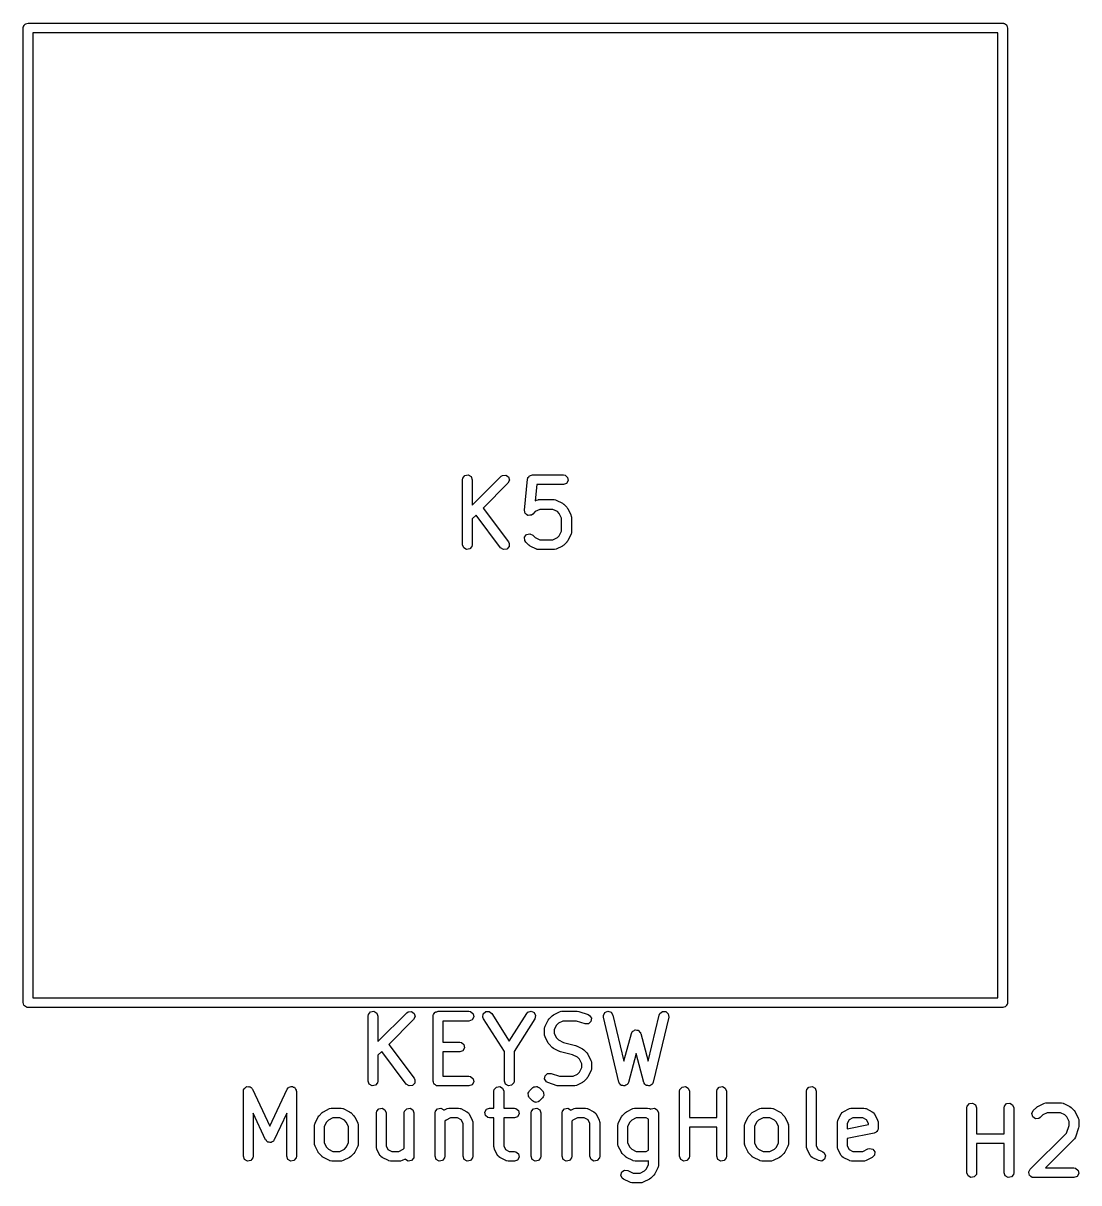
# Model space of a CAD drawing. Extents: x 65 to 209, y -133 to -44.
# Drawn here: x 160.57 to 176.82, y -68.48 to -50.63 of the extents above; entities that cross this region are included whole.
import ezdxf

# ---------------------------------------------------------------- set-up
doc = ezdxf.new("R2010")
doc.units = 0
doc.layers.add('BLACK', color=7, linetype='CONTINUOUS')

msp = doc.modelspace()

# ---------------------------------------------------------------- linework, layer by layer
at = {"layer": 'BLACK', "linetype": 'CONTINUOUS'}
for p, q in [((160.578, -50.6921), (160.58, -50.6823)), ((160.58, -50.6823), (160.592, -50.6674)), ((160.592, -50.6674), (160.602, -50.6505)), ((160.602, -50.6505), (160.608, -50.6482)), ((160.608, -50.6482), (160.612, -50.643)), ((160.612, -50.643), (160.632, -50.6397)), ((160.632, -50.6397), (160.65, -50.633)), ((160.65, -50.633), (175.65, -50.633)), ((175.65, -50.633), (175.66, -50.6347)), ((175.66, -50.6347), (175.663, -50.6341)), ((175.663, -50.6341), (175.666, -50.6358)), ((175.666, -50.6358), (175.676, -50.6375)), ((175.676, -50.6375), (175.691, -50.65)), ((175.691, -50.65), (175.707, -50.6598)), ((175.707, -50.6598), (175.71, -50.6661)), ((175.71, -50.6661), (175.715, -50.6705)), ((175.715, -50.6705), (175.718, -50.6897)), ((160.575, -50.708), (160.577, -50.6983)), ((160.575, -65.708), (160.575, -50.708)), ((160.576, -50.695), (160.578, -50.6921)), ((160.577, -50.6983), (160.576, -50.695)), ((160.725, -50.783), (160.725, -65.633)), ((175.575, -50.783), (160.725, -50.783)), ((175.575, -65.633), (175.575, -50.783)), ((175.718, -50.6897), (175.725, -50.708)), ((175.725, -50.708), (175.725, -65.708)), ((167.337, -57.6604), (167.341, -57.6347)), ((167.341, -57.6347), (167.374, -57.5954)), ((167.374, -57.5954), (167.425, -57.5865)), ((167.425, -57.5865), (167.469, -57.6122)), ((167.469, -57.6122), (167.487, -57.6604)), ((167.487, -58.0507), (167.93, -57.6073)), ((167.93, -57.6073), (167.952, -57.5924)), ((167.952, -57.5924), (168.003, -57.5879)), ((168.003, -57.5879), (168.045, -57.6174)), ((168.045, -57.6174), (168.058, -57.6669)), ((168.338, -57.6474), (168.34, -57.6447)), ((168.338, -57.6491), (168.338, -57.6474)), ((168.34, -57.6447), (168.344, -57.6278)), ((168.344, -57.6278), (168.356, -57.6167)), ((168.356, -57.6167), (168.364, -57.6029)), ((168.364, -57.6029), (168.374, -57.5993)), ((168.374, -57.5993), (168.381, -57.592)), ((168.381, -57.592), (168.397, -57.5908)), ((168.397, -57.5908), (168.412, -57.5854)), ((168.412, -57.5854), (168.888, -57.5854)), ((168.888, -57.5854), (168.914, -57.5899)), ((168.914, -57.5899), (168.953, -57.6229)), ((168.953, -57.6229), (168.962, -57.6734)), ((167.337, -58.6604), (167.337, -57.6604)), ((167.487, -57.6604), (167.487, -58.0507)), ((168.036, -57.7134), (167.654, -58.096)), ((168.058, -57.6669), (168.036, -57.7134)), ((168.29, -58.1291), (168.337, -57.6529)), ((168.337, -57.6529), (168.338, -57.6491)), ((168.48, -57.7354), (168.455, -57.9836)), ((168.888, -57.7354), (168.48, -57.7354)), ((168.936, -57.7178), (168.888, -57.7354)), ((168.962, -57.6734), (168.936, -57.7178)), ((168.455, -57.9836), (168.474, -57.9743)), ((168.474, -57.9743), (168.499, -57.9668)), ((168.499, -57.9668), (168.503, -57.9679)), ((168.503, -57.9679), (168.507, -57.9663)), ((168.507, -57.9663), (168.745, -57.9663)), ((168.745, -57.9663), (168.771, -57.9709)), ((168.771, -57.9709), (168.774, -57.9737)), ((168.774, -57.9737), (168.779, -57.9743)), ((168.779, -57.9743), (168.874, -58.0219)), ((167.654, -58.096), (168.043, -58.6154)), ((168.29, -58.1296), (168.29, -58.1291)), ((168.29, -58.13), (168.29, -58.1296)), ((168.296, -58.1544), (168.29, -58.13)), ((168.302, -58.1788), (168.296, -58.1544)), ((168.303, -58.1791), (168.302, -58.1788)), ((168.303, -58.1796), (168.303, -58.1791)), ((168.323, -58.194), (168.303, -58.1796)), ((168.456, -58.1506), (168.417, -58.1896)), ((168.525, -58.1163), (168.456, -58.1506)), ((168.728, -58.1163), (168.525, -58.1163)), ((168.796, -58.1506), (168.728, -58.1163)), ((168.826, -58.181), (168.796, -58.1506)), ((168.861, -58.2495), (168.826, -58.181)), ((168.874, -58.0219), (168.892, -58.0352)), ((168.892, -58.0352), (168.894, -58.0359)), ((168.894, -58.0359), (168.941, -58.0835)), ((168.941, -58.0835), (168.954, -58.1019)), ((168.954, -58.1019), (168.955, -58.103)), ((168.955, -58.103), (169.003, -58.1983)), ((167.547, -58.2031), (167.487, -58.2629)), ((167.487, -58.2629), (167.487, -58.6604)), ((167.923, -58.7054), (167.547, -58.2031)), ((168.344, -58.2088), (168.323, -58.194)), ((168.345, -58.209), (168.344, -58.2087)), ((168.344, -58.2087), (168.344, -58.2088)), ((168.37, -58.2068), (168.345, -58.209)), ((168.395, -58.2049), (168.37, -58.2068)), ((168.396, -58.2045), (168.395, -58.2046)), ((168.395, -58.2046), (168.395, -58.2049)), ((168.417, -58.1896), (168.396, -58.2045)), ((168.861, -58.4522), (168.861, -58.2495)), ((169.003, -58.1983), (169.01, -58.2232)), ((169.01, -58.2232), (169.009, -58.2276)), ((169.009, -58.2276), (169.011, -58.2318)), ((169.011, -58.2318), (169.011, -58.4699)), ((168.292, -58.5457), (168.321, -58.5037)), ((168.321, -58.5037), (168.371, -58.4904)), ((168.371, -58.4904), (168.417, -58.5121)), ((168.417, -58.5121), (168.456, -58.5511)), ((168.796, -58.5511), (168.826, -58.5207)), ((168.826, -58.5207), (168.861, -58.4522)), ((169.003, -58.5034), (168.955, -58.5987)), ((169.006, -58.4956), (169.003, -58.499)), ((169.003, -58.499), (169.003, -58.5034)), ((169.011, -58.4699), (169.006, -58.4956)), ((167.354, -58.7086), (167.337, -58.6604)), ((167.399, -58.7342), (167.354, -58.7086)), ((167.482, -58.686), (167.449, -58.7253)), ((167.487, -58.6604), (167.482, -58.686)), ((167.966, -58.7334), (167.923, -58.7054)), ((168.052, -58.6898), (168.017, -58.7273)), ((168.043, -58.6154), (168.055, -58.6386)), ((168.055, -58.6386), (168.052, -58.6898)), ((168.296, -58.5968), (168.292, -58.5457)), ((168.311, -58.6182), (168.296, -58.5968)), ((168.359, -58.6658), (168.311, -58.6182)), ((168.36, -58.6665), (168.359, -58.6658)), ((168.378, -58.6798), (168.36, -58.6665)), ((168.474, -58.7275), (168.378, -58.6798)), ((168.456, -58.5511), (168.525, -58.5854)), ((168.525, -58.5854), (168.728, -58.5854)), ((168.728, -58.5854), (168.796, -58.5511)), ((168.874, -58.6798), (168.779, -58.7275)), ((168.875, -58.6787), (168.874, -58.6798)), ((168.894, -58.6658), (168.875, -58.6787)), ((168.941, -58.6182), (168.894, -58.6658)), ((168.942, -58.6167), (168.941, -58.6182)), ((168.955, -58.5987), (168.942, -58.6167)), ((167.449, -58.7253), (167.399, -58.7342)), ((168.017, -58.7273), (167.966, -58.7334)), ((168.478, -58.728), (168.474, -58.7275)), ((168.481, -58.7309), (168.478, -58.728)), ((168.507, -58.7354), (168.481, -58.7309)), ((168.745, -58.7354), (168.507, -58.7354)), ((168.749, -58.7338), (168.745, -58.7354)), ((168.754, -58.7349), (168.749, -58.7338)), ((168.779, -58.7275), (168.754, -58.7349)), ((160.725, -65.633), (175.575, -65.633)), ((160.582, -65.7263), (160.575, -65.708)), ((160.585, -65.7455), (160.582, -65.7263)), ((160.59, -65.7498), (160.585, -65.7455)), ((160.593, -65.7562), (160.59, -65.7498)), ((160.609, -65.766), (160.593, -65.7562)), ((160.624, -65.7785), (160.609, -65.766)), ((160.634, -65.7802), (160.624, -65.7785)), ((160.637, -65.7819), (160.634, -65.7802)), ((160.64, -65.7813), (160.637, -65.7819)), ((160.65, -65.783), (160.64, -65.7813)), ((175.65, -65.783), (160.65, -65.783)), ((165.889, -65.8897), (165.922, -65.8504)), ((165.922, -65.8504), (165.973, -65.8415)), ((165.973, -65.8415), (166.017, -65.8672)), ((166.478, -65.8623), (166.499, -65.8474)), ((166.499, -65.8474), (166.55, -65.8429)), ((166.55, -65.8429), (166.592, -65.8724)), ((166.902, -65.8748), (166.911, -65.8579)), ((166.911, -65.8579), (166.918, -65.8556)), ((166.918, -65.8556), (166.922, -65.8504)), ((166.922, -65.8504), (166.941, -65.847)), ((166.941, -65.847), (166.96, -65.8404)), ((166.96, -65.8404), (167.436, -65.8404)), ((167.436, -65.8404), (167.461, -65.8449)), ((167.461, -65.8449), (167.501, -65.8779)), ((167.655, -65.8807), (167.693, -65.8461)), ((167.693, -65.8461), (167.744, -65.8439)), ((167.744, -65.8439), (167.785, -65.8751)), ((168.325, -65.8751), (168.342, -65.8559)), ((168.342, -65.8559), (168.391, -65.8404)), ((168.391, -65.8404), (168.439, -65.8601)), ((168.736, -65.8959), (168.831, -65.8483)), ((168.831, -65.8483), (168.856, -65.8409)), ((168.856, -65.8409), (168.86, -65.8419)), ((168.86, -65.8419), (168.864, -65.8404)), ((168.864, -65.8404), (169.102, -65.8404)), ((169.102, -65.8404), (169.124, -65.8443)), ((169.124, -65.8443), (169.126, -65.8442)), ((169.126, -65.8442), (169.269, -65.8918)), ((169.527, -65.8609), (169.574, -65.8405)), ((169.574, -65.8405), (169.623, -65.8552)), ((169.623, -65.8552), (169.652, -65.898)), ((170.373, -65.8741), (170.414, -65.8435)), ((170.414, -65.8435), (170.465, -65.8465)), ((170.465, -65.8465), (170.503, -65.8818)), ((175.668, -65.7763), (175.65, -65.783)), ((175.688, -65.773), (175.668, -65.7763)), ((175.692, -65.7678), (175.688, -65.773)), ((175.698, -65.7655), (175.692, -65.7678)), ((175.708, -65.7486), (175.698, -65.7655)), ((175.72, -65.7337), (175.708, -65.7486)), ((175.722, -65.7239), (175.72, -65.7337)), ((175.724, -65.721), (175.722, -65.7239)), ((175.725, -65.708), (175.723, -65.7177)), ((175.723, -65.7177), (175.724, -65.721)), ((165.885, -65.9154), (165.889, -65.8897)), ((165.885, -66.9154), (165.885, -65.9154)), ((166.017, -65.8672), (166.035, -65.9154)), ((166.035, -66.3057), (166.478, -65.8623)), ((166.035, -65.9154), (166.035, -66.3057)), ((166.584, -65.9684), (166.201, -66.351)), ((166.606, -65.9219), (166.584, -65.9684)), ((166.592, -65.8724), (166.606, -65.9219)), ((166.885, -65.9154), (166.886, -65.9056)), ((166.885, -66.9154), (166.885, -65.9154)), ((166.886, -65.9024), (166.887, -65.8995)), ((166.886, -65.9056), (166.886, -65.9024)), ((166.887, -65.8995), (166.889, -65.8897)), ((166.889, -65.8897), (166.902, -65.8748)), ((167.436, -65.9904), (167.035, -65.9904)), ((167.035, -65.9904), (167.035, -66.3166)), ((167.484, -65.9728), (167.436, -65.9904)), ((167.51, -65.9284), (167.484, -65.9728)), ((167.501, -65.8779), (167.51, -65.9284)), ((167.648, -65.9316), (167.655, -65.8807)), ((167.658, -65.9556), (167.648, -65.9316)), ((167.98, -66.461), (167.658, -65.9556)), ((167.785, -65.8751), (168.055, -66.2995)), ((168.055, -66.2995), (168.325, -65.8751)), ((168.451, -65.9556), (168.13, -66.461)), ((168.439, -65.8601), (168.462, -65.9056)), ((168.462, -65.9056), (168.451, -65.9556)), ((168.607, -66.0723), (168.654, -65.9771)), ((168.654, -65.9771), (168.668, -65.9591)), ((168.668, -65.9576), (168.716, -65.91)), ((168.668, -65.9591), (168.668, -65.9576)), ((168.716, -65.91), (168.734, -65.8971)), ((168.734, -65.8971), (168.736, -65.8959)), ((168.813, -66.0246), (168.783, -66.055)), ((168.882, -65.9904), (168.813, -66.0246)), ((169.09, -65.9904), (168.882, -65.9904)), ((169.222, -66.0342), (169.09, -65.9904)), ((169.273, -66.0327), (169.222, -66.0342)), ((169.269, -65.8918), (169.292, -65.9043)), ((169.311, -65.9987), (169.273, -66.0327)), ((169.292, -65.9043), (169.319, -65.948)), ((169.319, -65.948), (169.311, -65.9987)), ((169.504, -65.9067), (169.527, -65.8609)), ((169.506, -65.9328), (169.504, -65.9067)), ((169.744, -66.9328), (169.506, -65.9328)), ((169.652, -65.898), (169.821, -66.6089)), ((170.194, -66.6089), (170.363, -65.898)), ((170.509, -65.9328), (170.271, -66.9328)), ((170.363, -65.898), (170.373, -65.8741)), ((170.503, -65.8818), (170.509, -65.9328)), ((168.599, -66.1059), (168.603, -66.0802)), ((168.599, -66.2011), (168.599, -66.1059)), ((168.6, -66.2053), (168.599, -66.2011)), ((168.599, -66.2097), (168.6, -66.2053)), ((168.607, -66.2346), (168.599, -66.2097)), ((168.603, -66.0802), (168.606, -66.0768)), ((168.606, -66.0768), (168.607, -66.0723)), ((168.783, -66.055), (168.749, -66.1236)), ((168.749, -66.1236), (168.749, -66.1834)), ((168.749, -66.1834), (168.783, -66.2519)), ((169.821, -66.6089), (169.935, -66.1818)), ((169.935, -66.1818), (169.946, -66.1581)), ((169.946, -66.1581), (169.951, -66.1542)), ((169.951, -66.1542), (169.954, -66.148)), ((169.954, -66.148), (169.972, -66.1398)), ((169.972, -66.1398), (169.988, -66.1287)), ((169.988, -66.1287), (169.994, -66.1293)), ((169.994, -66.1293), (170.001, -66.1264)), ((170.001, -66.1264), (170.019, -66.1314)), ((170.019, -66.1314), (170.039, -66.1331)), ((170.039, -66.1331), (170.044, -66.1379)), ((170.044, -66.1379), (170.05, -66.1397)), ((170.05, -66.1397), (170.061, -66.1556)), ((170.061, -66.1556), (170.075, -66.1693)), ((170.075, -66.1693), (170.076, -66.1761)), ((170.076, -66.1761), (170.08, -66.1818)), ((170.08, -66.1818), (170.194, -66.6089)), ((166.201, -66.351), (166.591, -66.8704)), ((167.035, -66.3166), (167.293, -66.3166)), ((167.293, -66.3166), (167.319, -66.3211)), ((167.319, -66.3211), (167.358, -66.3541)), ((167.358, -66.3541), (167.367, -66.4046)), ((168.654, -66.3299), (168.607, -66.2346)), ((168.656, -66.331), (168.654, -66.3299)), ((168.668, -66.3494), (168.656, -66.331)), ((168.716, -66.397), (168.668, -66.3494)), ((168.783, -66.2519), (168.813, -66.2823)), ((168.813, -66.2823), (168.89, -66.3208)), ((168.89, -66.3208), (169.073, -66.3664)), ((169.073, -66.3664), (169.085, -66.3717)), ((169.085, -66.3717), (169.088, -66.3721)), ((169.088, -66.3721), (169.184, -66.4197)), ((166.094, -66.4581), (166.035, -66.5179)), ((166.035, -66.5179), (166.035, -66.9154)), ((166.471, -66.9604), (166.094, -66.4581)), ((167.293, -66.4666), (167.035, -66.4666)), ((167.035, -66.4666), (167.035, -66.8404)), ((167.341, -66.449), (167.293, -66.4666)), ((167.367, -66.4046), (167.341, -66.449)), ((167.98, -66.9154), (167.98, -66.461)), ((168.13, -66.461), (168.13, -66.9154)), ((168.717, -66.3977), (168.716, -66.397)), ((168.736, -66.411), (168.717, -66.3977)), ((168.831, -66.4587), (168.736, -66.411)), ((168.834, -66.4591), (168.831, -66.4587)), ((168.846, -66.4643), (168.834, -66.4591)), ((169.029, -66.51), (168.846, -66.4643)), ((169.106, -66.5484), (169.029, -66.51)), ((169.136, -66.5789), (169.106, -66.5484)), ((169.184, -66.4197), (169.202, -66.4331)), ((169.202, -66.4331), (169.203, -66.4338)), ((169.203, -66.4338), (169.251, -66.4814)), ((169.251, -66.4814), (169.264, -66.4998)), ((169.264, -66.4998), (169.265, -66.5009)), ((169.265, -66.5009), (169.312, -66.5961)), ((170.007, -66.4922), (169.889, -66.9347)), ((170.125, -66.9347), (170.007, -66.4922)), ((169.17, -66.6474), (169.136, -66.5789)), ((169.136, -66.7757), (169.17, -66.7072)), ((169.17, -66.7072), (169.17, -66.6474)), ((169.312, -66.5961), (169.32, -66.6211)), ((169.32, -66.7249), (169.316, -66.7506)), ((169.32, -66.6211), (169.319, -66.6255)), ((169.319, -66.6255), (169.32, -66.6297)), ((169.32, -66.6297), (169.32, -66.7249)), ((165.902, -66.9636), (165.885, -66.9154)), ((166.035, -66.9154), (166.03, -66.941)), ((166.591, -66.8704), (166.603, -66.8936)), ((166.603, -66.8936), (166.6, -66.9448)), ((166.891, -66.9337), (166.885, -66.9154)), ((167.035, -66.8404), (167.436, -66.8404)), ((167.436, -66.8404), (167.461, -66.8449)), ((167.461, -66.8449), (167.501, -66.8779)), ((167.51, -66.9284), (167.484, -66.9728)), ((167.501, -66.8779), (167.51, -66.9284)), ((167.997, -66.9636), (167.98, -66.9154)), ((168.13, -66.9154), (168.125, -66.941)), ((168.6, -66.8828), (168.608, -66.832)), ((168.627, -66.9265), (168.6, -66.8828)), ((168.608, -66.832), (168.646, -66.798)), ((168.65, -66.9389), (168.627, -66.9265)), ((168.646, -66.798), (168.698, -66.7966)), ((168.698, -66.7966), (168.829, -66.8404)), ((168.829, -66.8404), (169.037, -66.8404)), ((169.037, -66.8404), (169.106, -66.8061)), ((169.106, -66.8061), (169.136, -66.7757)), ((169.203, -66.9208), (169.185, -66.9337)), ((169.251, -66.8732), (169.203, -66.9208)), ((169.265, -66.8537), (169.251, -66.8717)), ((169.251, -66.8717), (169.251, -66.8732)), ((169.312, -66.7584), (169.265, -66.8537)), ((169.313, -66.754), (169.312, -66.7584)), ((169.316, -66.7506), (169.313, -66.754)), ((163.963, -67.0724), (163.968, -67.0467)), ((163.963, -68.0724), (163.963, -67.0724)), ((163.968, -67.0467), (163.974, -67.0391)), ((163.974, -67.0391), (163.977, -67.0294)), ((163.977, -67.0294), (163.99, -67.02)), ((163.99, -67.02), (164.001, -67.0074)), ((164.001, -67.0074), (164.011, -67.0057)), ((164.011, -67.0057), (164.019, -66.9999)), ((164.019, -66.9999), (164.035, -67.0014)), ((164.035, -67.0014), (164.051, -66.9985)), ((164.051, -66.9985), (164.06, -67.0035)), ((164.06, -67.0035), (164.07, -67.0044)), ((164.07, -67.0044), (164.082, -67.016)), ((164.082, -67.016), (164.096, -67.0242)), ((164.096, -67.0242), (164.099, -67.0336)), ((164.099, -67.0336), (164.106, -67.0407)), ((164.106, -67.0407), (164.372, -67.6093)), ((164.372, -67.6093), (164.637, -67.0407)), ((164.637, -67.0407), (164.652, -67.0193)), ((164.652, -67.0193), (164.661, -67.0151)), ((164.661, -67.0151), (164.667, -67.0074)), ((164.667, -67.0074), (164.684, -67.0046)), ((164.684, -67.0046), (164.698, -66.9977)), ((164.698, -66.9977), (164.708, -67.0003)), ((164.708, -67.0003), (164.718, -66.9985)), ((164.718, -66.9985), (164.732, -67.0067)), ((164.732, -67.0067), (164.748, -67.011)), ((164.748, -67.011), (164.754, -67.0192)), ((164.754, -67.0192), (164.762, -67.0242)), ((164.762, -67.0242), (164.768, -67.0396)), ((164.768, -67.0396), (164.777, -67.053)), ((164.777, -67.053), (164.777, -67.063)), ((164.777, -67.063), (164.78, -67.0724)), ((164.78, -67.0724), (164.78, -68.0724)), ((165.946, -66.9892), (165.902, -66.9636)), ((165.997, -66.9803), (165.946, -66.9892)), ((166.03, -66.941), (165.997, -66.9803)), ((166.514, -66.9884), (166.471, -66.9604)), ((166.565, -66.9823), (166.514, -66.9884)), ((166.6, -66.9448), (166.565, -66.9823)), ((166.895, -66.9529), (166.891, -66.9337)), ((166.9, -66.9572), (166.895, -66.9529)), ((166.902, -66.9636), (166.9, -66.9572)), ((166.919, -66.9733), (166.902, -66.9636)), ((166.934, -66.9859), (166.919, -66.9733)), ((166.944, -66.9876), (166.934, -66.9859)), ((166.946, -66.9892), (166.944, -66.9876)), ((166.95, -66.9887), (166.946, -66.9892)), ((166.96, -66.9904), (166.95, -66.9887)), ((167.436, -66.9904), (166.96, -66.9904)), ((167.484, -66.9728), (167.436, -66.9904)), ((167.82, -67.0724), (167.825, -67.0467)), ((167.82, -67.3307), (167.82, -67.0724)), ((167.825, -67.0467), (167.858, -67.0074)), ((167.858, -67.0074), (167.908, -66.9985)), ((167.908, -66.9985), (167.953, -67.0242)), ((167.953, -67.0242), (167.97, -67.0724)), ((167.97, -67.0724), (167.97, -67.3307)), ((168.042, -66.9892), (167.997, -66.9636)), ((168.092, -66.9803), (168.042, -66.9892)), ((168.125, -66.941), (168.092, -66.9803)), ((168.345, -67.1135), (168.347, -67.1073)), ((168.347, -67.1006), (168.358, -67.0846)), ((168.347, -67.1073), (168.347, -67.1006)), ((168.358, -67.0846), (168.366, -67.067)), ((168.366, -67.067), (168.414, -67.0193)), ((168.414, -67.0193), (168.422, -67.0137)), ((168.422, -67.0137), (168.424, -67.0109)), ((168.424, -67.0109), (168.427, -67.0101)), ((168.427, -67.01), (168.429, -67.0074)), ((168.427, -67.0101), (168.427, -67.01)), ((168.429, -67.0074), (168.431, -67.0071)), ((168.431, -67.0071), (168.435, -67.0044)), ((168.435, -67.0044), (168.455, -67.0027)), ((168.455, -67.0027), (168.473, -66.9977)), ((168.473, -66.9977), (168.477, -66.9991)), ((168.477, -66.9991), (168.48, -66.9985)), ((168.48, -66.9985), (168.483, -67.0002)), ((168.483, -67.0002), (168.486, -66.9999)), ((168.486, -66.9999), (168.502, -67.0111)), ((168.502, -67.0111), (168.52, -67.0193)), ((168.52, -67.0193), (168.568, -67.067)), ((168.568, -67.067), (168.573, -67.0751)), ((168.573, -67.0751), (168.576, -67.077)), ((168.576, -67.077), (168.577, -67.0802)), ((168.577, -67.0802), (168.582, -67.0883)), ((168.582, -67.0883), (168.584, -67.1077)), ((168.793, -66.9865), (168.65, -66.9389)), ((168.795, -66.9865), (168.793, -66.9865)), ((168.817, -66.9904), (168.795, -66.9865)), ((169.055, -66.9904), (168.817, -66.9904)), ((169.059, -66.9888), (169.055, -66.9904)), ((169.063, -66.9899), (169.059, -66.9888)), ((169.088, -66.9825), (169.063, -66.9899)), ((169.184, -66.9348), (169.088, -66.9825)), ((169.185, -66.9337), (169.184, -66.9348)), ((169.748, -66.9393), (169.744, -66.9328)), ((169.749, -66.9472), (169.748, -66.9393)), ((169.762, -66.9602), (169.749, -66.9472)), ((169.772, -66.9756), (169.762, -66.9602)), ((169.779, -66.9778), (169.772, -66.9756)), ((169.785, -66.9834), (169.779, -66.9778)), ((169.803, -66.985), (169.785, -66.9834)), ((169.821, -66.9902), (169.803, -66.985)), ((169.828, -66.9871), (169.821, -66.9902)), ((169.836, -66.9878), (169.828, -66.9871)), ((169.851, -66.9772), (169.836, -66.9878)), ((169.868, -66.9699), (169.851, -66.9772)), ((169.872, -66.9628), (169.868, -66.9699)), ((169.878, -66.9583), (169.872, -66.9628)), ((169.889, -66.9347), (169.878, -66.9583)), ((170.13, -66.9412), (170.125, -66.9347)), ((170.131, -66.949), (170.13, -66.9412)), ((170.144, -66.9616), (170.131, -66.949)), ((170.155, -66.9768), (170.144, -66.9616)), ((170.162, -66.9788), (170.155, -66.9768)), ((170.168, -66.9842), (170.162, -66.9788)), ((170.186, -66.9853), (170.168, -66.9842)), ((170.204, -66.9901), (170.186, -66.9853)), ((170.211, -66.9868), (170.204, -66.9901)), ((170.219, -66.9873), (170.211, -66.9868)), ((170.234, -66.9763), (170.219, -66.9873)), ((170.251, -66.9685), (170.234, -66.9763)), ((170.254, -66.9613), (170.251, -66.9685)), ((170.26, -66.9567), (170.254, -66.9613)), ((170.271, -66.9328), (170.26, -66.9567)), ((170.678, -67.0724), (170.682, -67.0467)), ((170.678, -68.0724), (170.678, -67.0724)), ((170.682, -67.0467), (170.715, -67.0074)), ((170.715, -67.0074), (170.766, -66.9985)), ((170.766, -66.9985), (170.81, -67.0242)), ((170.81, -67.0242), (170.828, -67.0724)), ((170.828, -67.0724), (170.828, -67.4736)), ((171.249, -67.0724), (171.254, -67.0467)), ((171.249, -67.4736), (171.249, -67.0724)), ((171.254, -67.0467), (171.286, -67.0074)), ((171.286, -67.0074), (171.337, -66.9985)), ((171.337, -66.9985), (171.381, -67.0242)), ((171.381, -67.0242), (171.399, -67.0724)), ((171.399, -67.0724), (171.399, -68.0724)), ((172.63, -67.0724), (172.634, -67.0467)), ((172.63, -67.9295), (172.63, -67.0724)), ((172.634, -67.0467), (172.667, -67.0074)), ((172.667, -67.0074), (172.718, -66.9985)), ((172.718, -66.9985), (172.762, -67.0242)), ((172.762, -67.0242), (172.78, -67.0724)), ((172.78, -67.0724), (172.78, -67.9118)), ((168.35, -67.1323), (168.345, -67.1135)), ((168.351, -67.1517), (168.35, -67.1323)), ((168.357, -67.1598), (168.351, -67.1517)), ((168.358, -67.163), (168.357, -67.1598)), ((168.361, -67.1649), (168.358, -67.163)), ((168.366, -67.173), (168.361, -67.1649)), ((168.414, -67.2207), (168.366, -67.173)), ((168.431, -67.2289), (168.414, -67.2207)), ((168.447, -67.2401), (168.431, -67.2289)), ((168.451, -67.2398), (168.447, -67.2401)), ((168.454, -67.2415), (168.451, -67.2398)), ((168.457, -67.2409), (168.454, -67.2415)), ((168.46, -67.2423), (168.457, -67.2409)), ((168.479, -67.2373), (168.46, -67.2423)), ((168.499, -67.2356), (168.479, -67.2373)), ((168.502, -67.2329), (168.499, -67.2356)), ((168.504, -67.2326), (168.502, -67.2329)), ((168.506, -67.23), (168.504, -67.2326)), ((168.507, -67.2299), (168.506, -67.23)), ((168.51, -67.2291), (168.507, -67.2299)), ((168.512, -67.2263), (168.51, -67.2291)), ((168.52, -67.2207), (168.512, -67.2263)), ((168.568, -67.173), (168.52, -67.2207)), ((168.576, -67.1554), (168.568, -67.173)), ((168.587, -67.1394), (168.576, -67.1554)), ((168.584, -67.1077), (168.589, -67.1265)), ((168.589, -67.1265), (168.586, -67.1327)), ((168.586, -67.1327), (168.587, -67.1394)), ((175.104, -67.3007), (175.137, -67.2614)), ((175.137, -67.2614), (175.187, -67.2525)), ((175.187, -67.2525), (175.232, -67.2782)), ((175.232, -67.2782), (175.249, -67.3264)), ((175.675, -67.3007), (175.708, -67.2614)), ((175.708, -67.2614), (175.759, -67.2525)), ((175.759, -67.2525), (175.803, -67.2782)), ((175.803, -67.2782), (175.821, -67.3264)), ((176.188, -67.3069), (176.283, -67.2593)), ((176.283, -67.2593), (176.308, -67.2519)), ((176.308, -67.2519), (176.313, -67.2529)), ((176.313, -67.2529), (176.317, -67.2514)), ((176.317, -67.2514), (176.555, -67.2514)), ((176.555, -67.2514), (176.581, -67.2559)), ((176.581, -67.2559), (176.584, -67.2588)), ((176.584, -67.2588), (176.589, -67.2593)), ((176.589, -67.2593), (176.684, -67.3069)), ((164.304, -67.8184), (164.113, -67.4104)), ((164.113, -67.4104), (164.113, -68.0724)), ((164.63, -67.4104), (164.44, -67.8184)), ((164.63, -68.0724), (164.63, -67.4104)), ((165.114, -67.4674), (165.127, -67.4494)), ((165.127, -67.4494), (165.128, -67.4479)), ((165.128, -67.4479), (165.176, -67.4003)), ((165.176, -67.4003), (165.194, -67.3874)), ((165.194, -67.3874), (165.195, -67.3863)), ((165.195, -67.3863), (165.29, -67.3386)), ((165.29, -67.3386), (165.315, -67.3312)), ((165.315, -67.3312), (165.32, -67.3322)), ((165.32, -67.3322), (165.324, -67.3307)), ((165.324, -67.3307), (165.467, -67.3307)), ((165.467, -67.3307), (165.493, -67.3352)), ((165.493, -67.3352), (165.496, -67.3381)), ((165.496, -67.3381), (165.5, -67.3386)), ((165.5, -67.3386), (165.596, -67.3863)), ((165.596, -67.3863), (165.614, -67.3996)), ((165.614, -67.3996), (165.615, -67.4003)), ((165.615, -67.4003), (165.663, -67.4479)), ((165.663, -67.4479), (165.676, -67.4663)), ((166.011, -67.4057), (166.015, -67.3801)), ((166.011, -67.9295), (166.011, -67.4057)), ((166.015, -67.3801), (166.048, -67.3408)), ((166.048, -67.3408), (166.099, -67.3319)), ((166.099, -67.3319), (166.143, -67.3575)), ((166.143, -67.3575), (166.161, -67.4057)), ((166.161, -67.4057), (166.161, -67.9118)), ((166.439, -67.4057), (166.444, -67.3801)), ((166.439, -67.9461), (166.439, -67.4057)), ((166.444, -67.3801), (166.477, -67.3408)), ((166.477, -67.3408), (166.528, -67.3319)), ((166.528, -67.3319), (166.572, -67.3575)), ((166.572, -67.3575), (166.589, -67.4057)), ((166.589, -67.4057), (166.589, -68.0724)), ((166.916, -67.4057), (166.92, -67.3801)), ((166.916, -68.0724), (166.916, -67.4057)), ((166.92, -67.3801), (166.953, -67.3408)), ((166.953, -67.3408), (167.004, -67.3319)), ((167.004, -67.3319), (167.048, -67.3575)), ((167.048, -67.3575), (167.05, -67.3635)), ((167.05, -67.3635), (167.1, -67.3386)), ((167.1, -67.3386), (167.125, -67.3312)), ((167.125, -67.3312), (167.129, -67.3322)), ((167.129, -67.3322), (167.134, -67.3307)), ((167.134, -67.3307), (167.276, -67.3307)), ((167.276, -67.3307), (167.302, -67.3352)), ((167.302, -67.3352), (167.305, -67.3381)), ((167.305, -67.3381), (167.31, -67.3386)), ((167.31, -67.3386), (167.405, -67.3863)), ((167.405, -67.3863), (167.426, -67.4018)), ((167.426, -67.4018), (167.431, -67.4121)), ((167.431, -67.4121), (167.439, -67.4198)), ((167.439, -67.4198), (167.486, -67.515)), ((167.679, -67.3927), (167.704, -67.3483)), ((167.688, -67.4432), (167.679, -67.3927)), ((167.727, -67.4762), (167.688, -67.4432)), ((167.704, -67.3483), (167.753, -67.3307)), ((167.753, -67.3307), (167.82, -67.3307)), ((167.97, -67.3307), (168.134, -67.3307)), ((168.134, -67.3307), (168.159, -67.3352)), ((168.182, -67.4632), (168.134, -67.4807)), ((168.159, -67.3352), (168.198, -67.3682)), ((168.207, -67.4187), (168.182, -67.4632)), ((168.198, -67.3682), (168.207, -67.4187)), ((168.392, -67.4057), (168.396, -67.3801)), ((168.392, -68.0724), (168.392, -67.4057)), ((168.396, -67.3801), (168.429, -67.3408)), ((168.429, -67.3408), (168.48, -67.3319)), ((168.48, -67.3319), (168.524, -67.3575)), ((168.524, -67.3575), (168.542, -67.4057)), ((168.542, -67.4057), (168.542, -68.0724)), ((168.868, -67.4057), (168.873, -67.3801)), ((168.868, -68.0724), (168.868, -67.4057)), ((168.873, -67.3801), (168.906, -67.3408)), ((168.906, -67.3408), (168.956, -67.3319)), ((168.956, -67.3319), (169, -67.3575)), ((169, -67.3575), (169.003, -67.3635)), ((169.003, -67.3635), (169.052, -67.3386)), ((169.052, -67.3386), (169.077, -67.3312)), ((169.077, -67.3312), (169.082, -67.3322)), ((169.082, -67.3322), (169.086, -67.3307)), ((169.086, -67.3307), (169.229, -67.3307)), ((169.229, -67.3307), (169.254, -67.3352)), ((169.254, -67.3352), (169.258, -67.3381)), ((169.258, -67.3381), (169.262, -67.3386)), ((169.262, -67.3386), (169.358, -67.3863)), ((169.358, -67.3863), (169.378, -67.4018)), ((169.378, -67.4018), (169.383, -67.4121)), ((169.383, -67.4121), (169.391, -67.4198)), ((169.391, -67.4198), (169.439, -67.515)), ((169.781, -67.4674), (169.794, -67.4494)), ((169.794, -67.4494), (169.795, -67.4479)), ((169.795, -67.4479), (169.842, -67.4003)), ((169.842, -67.4003), (169.861, -67.3874)), ((169.861, -67.3874), (169.862, -67.3863)), ((169.862, -67.3863), (169.957, -67.3386)), ((169.957, -67.3386), (169.982, -67.3312)), ((169.982, -67.3312), (169.986, -67.3322)), ((169.986, -67.3322), (169.991, -67.3307)), ((169.991, -67.3307), (170.181, -67.3307)), ((170.181, -67.3307), (170.207, -67.3352)), ((170.207, -67.3352), (170.21, -67.3381)), ((170.21, -67.3381), (170.215, -67.3386)), ((170.215, -67.3386), (170.233, -67.3478)), ((170.233, -67.3478), (170.239, -67.3408)), ((170.239, -67.3408), (170.289, -67.3319)), ((170.289, -67.3319), (170.334, -67.3575)), ((170.334, -67.3575), (170.351, -67.4057)), ((170.351, -67.4057), (170.351, -68.2152)), ((171.733, -67.4674), (171.746, -67.4494)), ((171.746, -67.4494), (171.747, -67.4479)), ((171.747, -67.4479), (171.795, -67.4003)), ((171.795, -67.4003), (171.813, -67.3874)), ((171.813, -67.3874), (171.814, -67.3863)), ((171.814, -67.3863), (171.91, -67.3386)), ((171.91, -67.3386), (171.934, -67.3312)), ((171.934, -67.3312), (171.939, -67.3322)), ((171.939, -67.3322), (171.943, -67.3307)), ((171.943, -67.3307), (172.086, -67.3307)), ((172.086, -67.3307), (172.112, -67.3352)), ((172.112, -67.3352), (172.115, -67.3381)), ((172.115, -67.3381), (172.119, -67.3386)), ((172.119, -67.3386), (172.215, -67.3863)), ((172.215, -67.3863), (172.233, -67.3996)), ((172.233, -67.3996), (172.234, -67.4003)), ((172.234, -67.4003), (172.282, -67.4479)), ((172.282, -67.4479), (172.295, -67.4663)), ((173.114, -67.515), (173.162, -67.4198)), ((173.162, -67.4198), (173.177, -67.3989)), ((173.177, -67.3989), (173.188, -67.3944)), ((173.188, -67.3944), (173.195, -67.3863)), ((173.195, -67.3863), (173.29, -67.3386)), ((173.29, -67.3386), (173.315, -67.3312)), ((173.315, -67.3312), (173.32, -67.3322)), ((173.32, -67.3322), (173.324, -67.3307)), ((173.324, -67.3307), (173.514, -67.3307)), ((173.514, -67.3307), (173.54, -67.3352)), ((173.54, -67.3352), (173.544, -67.3381)), ((173.544, -67.3381), (173.548, -67.3386)), ((173.548, -67.3386), (173.643, -67.3863)), ((173.643, -67.3863), (173.664, -67.4018)), ((173.664, -67.4018), (173.669, -67.4121)), ((173.669, -67.4121), (173.677, -67.4198)), ((173.677, -67.4198), (173.724, -67.515)), ((175.099, -67.3264), (175.104, -67.3007)), ((175.099, -68.3264), (175.099, -67.3264)), ((175.249, -67.3264), (175.249, -67.7276)), ((175.671, -67.3264), (175.675, -67.3007)), ((175.671, -67.7276), (175.671, -67.3264)), ((175.821, -67.3264), (175.821, -68.3264)), ((176.099, -67.4151), (176.121, -67.3686)), ((176.113, -67.4646), (176.099, -67.4151)), ((176.121, -67.3686), (176.169, -67.321)), ((176.169, -67.321), (176.187, -67.3081)), ((176.187, -67.3081), (176.188, -67.3069)), ((176.266, -67.4356), (176.227, -67.4747)), ((176.335, -67.4014), (176.266, -67.4356)), ((176.537, -67.4014), (176.335, -67.4014)), ((176.606, -67.4356), (176.537, -67.4014)), ((176.636, -67.466), (176.606, -67.4356)), ((176.684, -67.3069), (176.702, -67.3203)), ((176.702, -67.3203), (176.703, -67.321)), ((176.703, -67.321), (176.751, -67.3686)), ((176.751, -67.3686), (176.764, -67.387)), ((176.764, -67.387), (176.765, -67.3881)), ((176.765, -67.3881), (176.813, -67.4833)), ((165.059, -67.5962), (165.063, -67.5705)), ((165.059, -67.8819), (165.059, -67.5962)), ((165.063, -67.5705), (165.066, -67.5671)), ((165.066, -67.5626), (165.114, -67.4674)), ((165.066, -67.5671), (165.066, -67.5626)), ((165.243, -67.5454), (165.209, -67.6139)), ((165.209, -67.6139), (165.209, -67.8642)), ((165.273, -67.515), (165.243, -67.5454)), ((165.342, -67.4807), (165.273, -67.515)), ((165.449, -67.4807), (165.342, -67.4807)), ((165.518, -67.515), (165.449, -67.4807)), ((165.548, -67.5454), (165.518, -67.515)), ((165.582, -67.6139), (165.548, -67.5454)), ((165.582, -67.8642), (165.582, -67.6139)), ((165.676, -67.4663), (165.677, -67.4674)), ((165.677, -67.4674), (165.724, -67.5626)), ((165.724, -67.5626), (165.732, -67.5876)), ((165.732, -67.5876), (165.731, -67.592)), ((165.731, -67.592), (165.732, -67.5962)), ((165.732, -67.5962), (165.732, -67.8819)), ((167.083, -67.515), (167.066, -67.532)), ((167.066, -67.532), (167.066, -68.0724)), ((167.151, -67.4807), (167.083, -67.515)), ((167.259, -67.4807), (167.151, -67.4807)), ((167.316, -67.5092), (167.259, -67.4807)), ((167.344, -67.5663), (167.316, -67.5092)), ((167.344, -68.0724), (167.344, -67.5663)), ((167.486, -67.515), (167.494, -67.54)), ((167.494, -67.54), (167.493, -67.5444)), ((167.493, -67.5444), (167.494, -67.5486)), ((167.494, -67.5486), (167.494, -68.0724)), ((167.753, -67.4807), (167.727, -67.4762)), ((167.82, -67.4807), (167.753, -67.4807)), ((167.82, -67.9295), (167.82, -67.4807)), ((168.134, -67.4807), (167.97, -67.4807)), ((167.97, -67.4807), (167.97, -67.9118)), ((169.035, -67.515), (169.018, -67.532)), ((169.018, -67.532), (169.018, -68.0724)), ((169.104, -67.4807), (169.035, -67.515)), ((169.211, -67.4807), (169.104, -67.4807)), ((169.268, -67.5092), (169.211, -67.4807)), ((169.297, -67.5663), (169.268, -67.5092)), ((169.297, -68.0724), (169.297, -67.5663)), ((169.439, -67.515), (169.446, -67.54)), ((169.446, -67.54), (169.445, -67.5444)), ((169.445, -67.5444), (169.447, -67.5486)), ((169.447, -67.5486), (169.447, -68.0724)), ((169.725, -67.5962), (169.73, -67.5705)), ((169.725, -67.8819), (169.725, -67.5962)), ((169.73, -67.5705), (169.733, -67.5671)), ((169.733, -67.5626), (169.781, -67.4674)), ((169.733, -67.5671), (169.733, -67.5626)), ((169.909, -67.5454), (169.875, -67.6139)), ((169.875, -67.6139), (169.875, -67.8642)), ((169.94, -67.515), (169.909, -67.5454)), ((170.008, -67.4807), (169.94, -67.515)), ((170.163, -67.4807), (170.008, -67.4807)), ((170.201, -67.4997), (170.163, -67.4807)), ((170.201, -67.9784), (170.201, -67.4997)), ((170.828, -67.4736), (171.249, -67.4736)), ((171.249, -67.6236), (170.828, -67.6236)), ((170.828, -67.6236), (170.828, -68.0724)), ((171.249, -68.0724), (171.249, -67.6236)), ((171.678, -67.5962), (171.682, -67.5705)), ((171.678, -67.8819), (171.678, -67.5962)), ((171.682, -67.5705), (171.685, -67.5671)), ((171.685, -67.5626), (171.733, -67.4674)), ((171.685, -67.5671), (171.685, -67.5626)), ((171.862, -67.5454), (171.828, -67.6139)), ((171.828, -67.6139), (171.828, -67.8642)), ((171.892, -67.515), (171.862, -67.5454)), ((171.961, -67.4807), (171.892, -67.515)), ((172.068, -67.4807), (171.961, -67.4807)), ((172.137, -67.515), (172.068, -67.4807)), ((172.167, -67.5454), (172.137, -67.515)), ((172.201, -67.6139), (172.167, -67.5454)), ((172.201, -67.8642), (172.201, -67.6139)), ((172.295, -67.4663), (172.296, -67.4674)), ((172.296, -67.4674), (172.343, -67.5626)), ((172.343, -67.5626), (172.351, -67.5876)), ((172.351, -67.5876), (172.35, -67.592)), ((172.35, -67.592), (172.351, -67.5962)), ((172.351, -67.5962), (172.351, -67.8819)), ((173.106, -67.5486), (173.111, -67.5229)), ((173.106, -67.9295), (173.106, -67.5486)), ((173.111, -67.5229), (173.114, -67.5195)), ((173.114, -67.5195), (173.114, -67.515)), ((173.285, -67.5092), (173.256, -67.5663)), ((173.256, -67.5663), (173.256, -67.6476)), ((173.256, -67.6476), (173.582, -67.5823)), ((173.342, -67.4807), (173.285, -67.5092)), ((173.497, -67.4807), (173.342, -67.4807)), ((173.554, -67.5092), (173.497, -67.4807)), ((173.582, -67.5663), (173.554, -67.5092)), ((173.582, -67.5823), (173.582, -67.5663)), ((173.724, -67.515), (173.732, -67.54)), ((173.732, -67.54), (173.731, -67.5444)), ((173.731, -67.5444), (173.732, -67.5486)), ((173.732, -67.5486), (173.732, -67.6438)), ((176.155, -67.4941), (176.113, -67.4646)), ((176.206, -67.4896), (176.155, -67.4941)), ((176.227, -67.4747), (176.206, -67.4896)), ((176.632, -67.7144), (176.671, -67.5999)), ((176.671, -67.5346), (176.636, -67.466)), ((176.671, -67.5999), (176.671, -67.5346)), ((176.817, -67.6358), (176.769, -67.7787)), ((176.813, -67.4833), (176.82, -67.5083)), ((176.821, -67.6121), (176.817, -67.6342)), ((176.817, -67.6342), (176.817, -67.6358)), ((176.82, -67.5083), (176.819, -67.5126)), ((176.819, -67.5126), (176.821, -67.5169)), ((176.821, -67.5169), (176.821, -67.6121)), ((164.317, -67.8321), (164.304, -67.8184)), ((164.44, -67.8184), (164.434, -67.8265)), ((173.672, -67.7174), (173.256, -67.8005)), ((173.256, -67.8005), (173.256, -67.9118)), ((173.683, -67.7109), (173.672, -67.7174)), ((173.695, -67.7088), (173.683, -67.7109)), ((173.704, -67.698), (173.695, -67.7088)), ((173.716, -67.6907), (173.704, -67.698)), ((173.72, -67.679), (173.716, -67.6907)), ((173.728, -67.6695), (173.72, -67.679)), ((173.732, -67.6438), (173.728, -67.6695)), ((175.249, -67.7276), (175.671, -67.7276)), ((176.073, -68.2733), (176.632, -67.7144)), ((176.751, -67.808), (176.308, -68.2514)), ((176.753, -67.8039), (176.751, -67.808)), ((176.757, -67.8016), (176.753, -67.8039)), ((176.769, -67.7787), (176.757, -67.8016)), ((164.329, -67.8481), (164.317, -67.8321)), ((164.335, -67.8499), (164.329, -67.8481)), ((164.34, -67.8546), (164.335, -67.8499)), ((164.359, -67.8563), (164.34, -67.8546)), ((164.378, -67.8614), (164.359, -67.8563)), ((164.384, -67.8585), (164.378, -67.8614)), ((164.391, -67.8591), (164.384, -67.8585)), ((164.407, -67.8479), (164.391, -67.8591)), ((164.425, -67.8397), (164.407, -67.8479)), ((164.43, -67.8316), (164.425, -67.8397)), ((164.433, -67.8297), (164.43, -67.8316)), ((164.434, -67.8265), (164.433, -67.8297)), ((165.06, -67.8861), (165.059, -67.8819)), ((165.059, -67.8905), (165.06, -67.8861)), ((165.066, -67.9154), (165.059, -67.8905)), ((165.114, -68.0107), (165.066, -67.9154)), ((165.209, -67.8642), (165.243, -67.9327)), ((165.243, -67.9327), (165.273, -67.9631)), ((165.273, -67.9631), (165.342, -67.9974)), ((165.342, -67.9974), (165.449, -67.9974)), ((165.449, -67.9974), (165.518, -67.9631)), ((165.518, -67.9631), (165.548, -67.9327)), ((165.548, -67.9327), (165.582, -67.8642)), ((165.724, -67.9154), (165.677, -68.0107)), ((165.725, -67.911), (165.724, -67.9154)), ((165.728, -67.9076), (165.725, -67.911)), ((165.732, -67.8819), (165.728, -67.9076)), ((166.012, -67.9337), (166.011, -67.9295)), ((166.011, -67.9381), (166.012, -67.9337)), ((166.019, -67.9631), (166.011, -67.9381)), ((166.066, -68.0583), (166.019, -67.9631)), ((166.161, -67.9118), (166.189, -67.9689)), ((166.189, -67.9689), (166.246, -67.9974)), ((166.246, -67.9974), (166.354, -67.9974)), ((166.354, -67.9974), (166.422, -67.9631)), ((166.422, -67.9631), (166.439, -67.9461)), ((167.822, -67.9337), (167.82, -67.9295)), ((167.821, -67.9381), (167.822, -67.9337)), ((167.828, -67.9631), (167.821, -67.9381)), ((167.876, -68.0583), (167.828, -67.9631)), ((167.97, -67.9118), (167.999, -67.9689)), ((167.999, -67.9689), (168.056, -67.9974)), ((168.056, -67.9974), (168.134, -67.9974)), ((168.134, -67.9974), (168.159, -68.0019)), ((169.727, -67.8861), (169.725, -67.8819)), ((169.726, -67.8905), (169.727, -67.8861)), ((169.733, -67.9154), (169.726, -67.8905)), ((169.781, -68.0107), (169.733, -67.9154)), ((169.875, -67.8642), (169.909, -67.9327)), ((169.909, -67.9327), (169.94, -67.9631)), ((169.94, -67.9631), (170.008, -67.9974)), ((170.008, -67.9974), (170.163, -67.9974)), ((170.163, -67.9974), (170.201, -67.9784)), ((171.679, -67.8861), (171.678, -67.8819)), ((171.678, -67.8905), (171.679, -67.8861)), ((171.685, -67.9154), (171.678, -67.8905)), ((171.733, -68.0107), (171.685, -67.9154)), ((171.828, -67.8642), (171.862, -67.9327)), ((171.862, -67.9327), (171.892, -67.9631)), ((171.892, -67.9631), (171.961, -67.9974)), ((171.961, -67.9974), (172.068, -67.9974)), ((172.068, -67.9974), (172.137, -67.9631)), ((172.137, -67.9631), (172.167, -67.9327)), ((172.167, -67.9327), (172.201, -67.8642)), ((172.343, -67.9154), (172.296, -68.0107)), ((172.344, -67.911), (172.343, -67.9154)), ((172.347, -67.9076), (172.344, -67.911)), ((172.351, -67.8819), (172.347, -67.9076)), ((172.631, -67.9337), (172.63, -67.9295)), ((172.63, -67.9381), (172.631, -67.9337)), ((172.638, -67.9631), (172.63, -67.9381)), ((172.685, -68.0583), (172.638, -67.9631)), ((172.78, -67.9118), (172.808, -67.9689)), ((172.808, -67.9689), (172.881, -68.0053)), ((173.108, -67.9337), (173.106, -67.9295)), ((173.107, -67.9381), (173.108, -67.9337)), ((173.114, -67.9631), (173.107, -67.9381)), ((173.162, -68.0583), (173.114, -67.9631)), ((173.256, -67.9118), (173.285, -67.9689)), ((173.285, -67.9689), (173.342, -67.9974)), ((173.342, -67.9974), (173.497, -67.9974)), ((173.497, -67.9974), (173.576, -67.9577)), ((173.576, -67.9577), (173.601, -67.9503)), ((173.601, -67.9503), (173.651, -67.9622)), ((173.651, -67.9622), (173.682, -68.0034)), ((175.671, -67.8776), (175.249, -67.8776)), ((175.249, -67.8776), (175.249, -68.3264)), ((175.671, -68.3264), (175.671, -67.8776)), ((163.981, -68.1206), (163.963, -68.0724)), ((164.025, -68.1462), (163.981, -68.1206)), ((164.076, -68.1373), (164.025, -68.1462)), ((164.109, -68.098), (164.076, -68.1373)), ((164.113, -68.0724), (164.109, -68.098)), ((164.647, -68.1206), (164.63, -68.0724)), ((164.692, -68.1462), (164.647, -68.1206)), ((164.742, -68.1373), (164.692, -68.1462)), ((164.775, -68.098), (164.742, -68.1373)), ((164.78, -68.0724), (164.775, -68.098)), ((165.115, -68.0118), (165.114, -68.0107)), ((165.128, -68.0302), (165.115, -68.0118)), ((165.176, -68.0778), (165.128, -68.0302)), ((165.177, -68.0785), (165.176, -68.0778)), ((165.195, -68.0918), (165.177, -68.0785)), ((165.29, -68.1395), (165.195, -68.0918)), ((165.295, -68.14), (165.29, -68.1395)), ((165.298, -68.1429), (165.295, -68.14)), ((165.324, -68.1474), (165.298, -68.1429)), ((165.467, -68.1474), (165.324, -68.1474)), ((165.471, -68.1458), (165.467, -68.1474)), ((165.475, -68.1469), (165.471, -68.1458)), ((165.5, -68.1395), (165.475, -68.1469)), ((165.596, -68.0918), (165.5, -68.1395)), ((165.597, -68.0907), (165.596, -68.0918)), ((165.615, -68.0778), (165.597, -68.0907)), ((165.663, -68.0302), (165.615, -68.0778)), ((165.677, -68.0107), (165.663, -68.0287)), ((165.663, -68.0287), (165.663, -68.0302)), ((166.075, -68.066), (166.066, -68.0583)), ((166.079, -68.0763), (166.075, -68.066)), ((166.1, -68.0918), (166.079, -68.0763)), ((166.195, -68.1395), (166.1, -68.0918)), ((166.2, -68.14), (166.195, -68.1395)), ((166.203, -68.1429), (166.2, -68.14)), ((166.229, -68.1474), (166.203, -68.1429)), ((166.372, -68.1474), (166.229, -68.1474)), ((166.376, -68.1458), (166.372, -68.1474)), ((166.38, -68.1469), (166.376, -68.1458)), ((166.405, -68.1395), (166.38, -68.1469)), ((166.455, -68.1146), (166.405, -68.1395)), ((166.457, -68.1206), (166.455, -68.1146)), ((166.501, -68.1462), (166.457, -68.1206)), ((166.552, -68.1373), (166.501, -68.1462)), ((166.585, -68.098), (166.552, -68.1373)), ((166.589, -68.0724), (166.585, -68.098)), ((166.933, -68.1206), (166.916, -68.0724)), ((166.978, -68.1462), (166.933, -68.1206)), ((167.028, -68.1373), (166.978, -68.1462)), ((167.061, -68.098), (167.028, -68.1373)), ((167.066, -68.0724), (167.061, -68.098)), ((167.362, -68.1206), (167.344, -68.0724)), ((167.406, -68.1462), (167.362, -68.1206)), ((167.457, -68.1373), (167.406, -68.1462)), ((167.49, -68.098), (167.457, -68.1373)), ((167.494, -68.0724), (167.49, -68.098)), ((167.884, -68.066), (167.876, -68.0583)), ((167.889, -68.0763), (167.884, -68.066)), ((167.91, -68.0918), (167.889, -68.0763)), ((168.005, -68.1395), (167.91, -68.0918)), ((168.009, -68.14), (168.005, -68.1395)), ((168.013, -68.1429), (168.009, -68.14)), ((168.038, -68.1474), (168.013, -68.1429)), ((168.134, -68.1474), (168.038, -68.1474)), ((168.182, -68.1298), (168.134, -68.1474)), ((168.159, -68.0019), (168.198, -68.0349)), ((168.207, -68.0854), (168.182, -68.1298)), ((168.198, -68.0349), (168.207, -68.0854)), ((168.409, -68.1206), (168.392, -68.0724)), ((168.454, -68.1462), (168.409, -68.1206)), ((168.504, -68.1373), (168.454, -68.1462)), ((168.537, -68.098), (168.504, -68.1373)), ((168.542, -68.0724), (168.537, -68.098)), ((168.886, -68.1206), (168.868, -68.0724)), ((168.93, -68.1462), (168.886, -68.1206)), ((168.981, -68.1373), (168.93, -68.1462)), ((169.014, -68.098), (168.981, -68.1373)), ((169.018, -68.0724), (169.014, -68.098)), ((169.314, -68.1206), (169.297, -68.0724)), ((169.359, -68.1462), (169.314, -68.1206)), ((169.409, -68.1373), (169.359, -68.1462)), ((169.442, -68.098), (169.409, -68.1373)), ((169.447, -68.0724), (169.442, -68.098)), ((169.782, -68.0118), (169.781, -68.0107)), ((169.795, -68.0302), (169.782, -68.0118)), ((169.842, -68.0778), (169.795, -68.0302)), ((169.844, -68.0785), (169.842, -68.0778)), ((169.862, -68.0918), (169.844, -68.0785)), ((169.957, -68.1395), (169.862, -68.0918)), ((169.962, -68.14), (169.957, -68.1395)), ((169.965, -68.1429), (169.962, -68.14)), ((169.991, -68.1474), (169.965, -68.1429)), ((170.181, -68.1474), (169.991, -68.1474)), ((170.185, -68.1458), (170.181, -68.1474)), ((170.19, -68.1469), (170.185, -68.1458)), ((170.201, -68.1434), (170.19, -68.1469)), ((170.201, -68.1975), (170.201, -68.1434)), ((170.695, -68.1206), (170.678, -68.0724)), ((170.74, -68.1462), (170.695, -68.1206)), ((170.79, -68.1373), (170.74, -68.1462)), ((170.823, -68.098), (170.79, -68.1373)), ((170.828, -68.0724), (170.823, -68.098)), ((171.267, -68.1206), (171.249, -68.0724)), ((171.311, -68.1462), (171.267, -68.1206)), ((171.361, -68.1373), (171.311, -68.1462)), ((171.394, -68.098), (171.361, -68.1373)), ((171.399, -68.0724), (171.394, -68.098)), ((171.734, -68.0118), (171.733, -68.0107)), ((171.747, -68.0302), (171.734, -68.0118)), ((171.795, -68.0778), (171.747, -68.0302)), ((171.796, -68.0785), (171.795, -68.0778)), ((171.814, -68.0918), (171.796, -68.0785)), ((171.91, -68.1395), (171.814, -68.0918)), ((171.914, -68.14), (171.91, -68.1395)), ((171.917, -68.1429), (171.914, -68.14)), ((171.943, -68.1474), (171.917, -68.1429)), ((172.086, -68.1474), (171.943, -68.1474)), ((172.09, -68.1458), (172.086, -68.1474)), ((172.094, -68.1469), (172.09, -68.1458)), ((172.119, -68.1395), (172.094, -68.1469)), ((172.215, -68.0918), (172.119, -68.1395)), ((172.216, -68.0907), (172.215, -68.0918)), ((172.234, -68.0778), (172.216, -68.0907)), ((172.282, -68.0302), (172.234, -68.0778)), ((172.296, -68.0107), (172.282, -68.0287)), ((172.282, -68.0287), (172.282, -68.0302)), ((172.694, -68.066), (172.685, -68.0583)), ((172.698, -68.0763), (172.694, -68.066)), ((172.719, -68.0918), (172.698, -68.0763)), ((172.814, -68.1395), (172.719, -68.0918)), ((172.865, -68.1453), (172.814, -68.1395)), ((172.908, -68.1171), (172.865, -68.1453)), ((172.881, -68.0053), (172.902, -68.0208)), ((172.902, -68.0208), (172.923, -68.0679)), ((172.923, -68.0679), (172.908, -68.1171)), ((173.17, -68.066), (173.162, -68.0583)), ((173.174, -68.0763), (173.17, -68.066)), ((173.195, -68.0918), (173.174, -68.0763)), ((173.29, -68.1395), (173.195, -68.0918)), ((173.295, -68.14), (173.29, -68.1395)), ((173.298, -68.1429), (173.295, -68.14)), ((173.324, -68.1474), (173.298, -68.1429)), ((173.514, -68.1474), (173.324, -68.1474)), ((173.519, -68.1458), (173.514, -68.1474)), ((173.523, -68.1469), (173.519, -68.1458)), ((173.548, -68.1395), (173.523, -68.1469)), ((173.643, -68.0918), (173.548, -68.1395)), ((173.679, -68.0546), (173.643, -68.0918)), ((173.682, -68.0034), (173.679, -68.0546)), ((169.773, -68.3626), (169.788, -68.3134)), ((169.788, -68.3134), (169.83, -68.2851)), ((169.83, -68.2851), (169.881, -68.291)), ((169.881, -68.291), (169.961, -68.3307)), ((169.961, -68.3307), (170.068, -68.3307)), ((170.068, -68.3307), (170.137, -68.2965)), ((170.137, -68.2965), (170.167, -68.266)), ((170.167, -68.266), (170.201, -68.1975)), ((170.296, -68.344), (170.282, -68.362)), ((170.343, -68.2488), (170.296, -68.344)), ((170.344, -68.2443), (170.343, -68.2488)), ((170.347, -68.2409), (170.344, -68.2443)), ((170.351, -68.2152), (170.347, -68.2409)), ((175.117, -68.3746), (175.099, -68.3264)), ((175.245, -68.352), (175.212, -68.3913)), ((175.249, -68.3264), (175.245, -68.352)), ((175.688, -68.3746), (175.671, -68.3264)), ((175.816, -68.352), (175.783, -68.3913)), ((175.821, -68.3264), (175.816, -68.352)), ((176.052, -68.3198), (176.053, -68.3167)), ((176.058, -68.3416), (176.052, -68.3198)), ((176.053, -68.3134), (176.064, -68.2938)), ((176.053, -68.3167), (176.053, -68.3134)), ((176.062, -68.3639), (176.058, -68.3416)), ((176.064, -68.2938), (176.073, -68.2733)), ((176.308, -68.2514), (176.746, -68.2514)), ((176.746, -68.2514), (176.771, -68.2559)), ((176.771, -68.2559), (176.81, -68.2889)), ((176.819, -68.3394), (176.794, -68.3838)), ((176.81, -68.2889), (176.819, -68.3394)), ((169.793, -68.4097), (169.773, -68.3626)), ((169.814, -68.4252), (169.793, -68.4097)), ((169.91, -68.4728), (169.814, -68.4252)), ((169.914, -68.4733), (169.91, -68.4728)), ((169.917, -68.4762), (169.914, -68.4733)), ((169.943, -68.4807), (169.917, -68.4762)), ((170.086, -68.4807), (169.943, -68.4807)), ((170.09, -68.4792), (170.086, -68.4807)), ((170.094, -68.4802), (170.09, -68.4792)), ((170.119, -68.4728), (170.094, -68.4802)), ((170.215, -68.4252), (170.119, -68.4728)), ((170.216, -68.424), (170.215, -68.4252)), ((170.234, -68.4111), (170.216, -68.424)), ((170.282, -68.3635), (170.234, -68.4111)), ((170.282, -68.362), (170.282, -68.3635)), ((175.161, -68.4002), (175.117, -68.3746)), ((175.212, -68.3913), (175.161, -68.4002)), ((175.732, -68.4002), (175.688, -68.3746)), ((175.783, -68.3913), (175.732, -68.4002)), ((176.064, -68.3661), (176.062, -68.3639)), ((176.065, -68.3694), (176.064, -68.3661)), ((176.084, -68.3823), (176.065, -68.3694)), ((176.101, -68.3969), (176.084, -68.3823)), ((176.105, -68.3977), (176.101, -68.3969)), ((176.107, -68.3988), (176.105, -68.3977)), ((176.11, -68.3985), (176.107, -68.3988)), ((176.126, -68.4014), (176.11, -68.3985)), ((176.746, -68.4014), (176.126, -68.4014)), ((176.794, -68.3838), (176.746, -68.4014))]:
    msp.add_line(p, q, dxfattribs=at)

doc.saveas('drawing.dxf')
